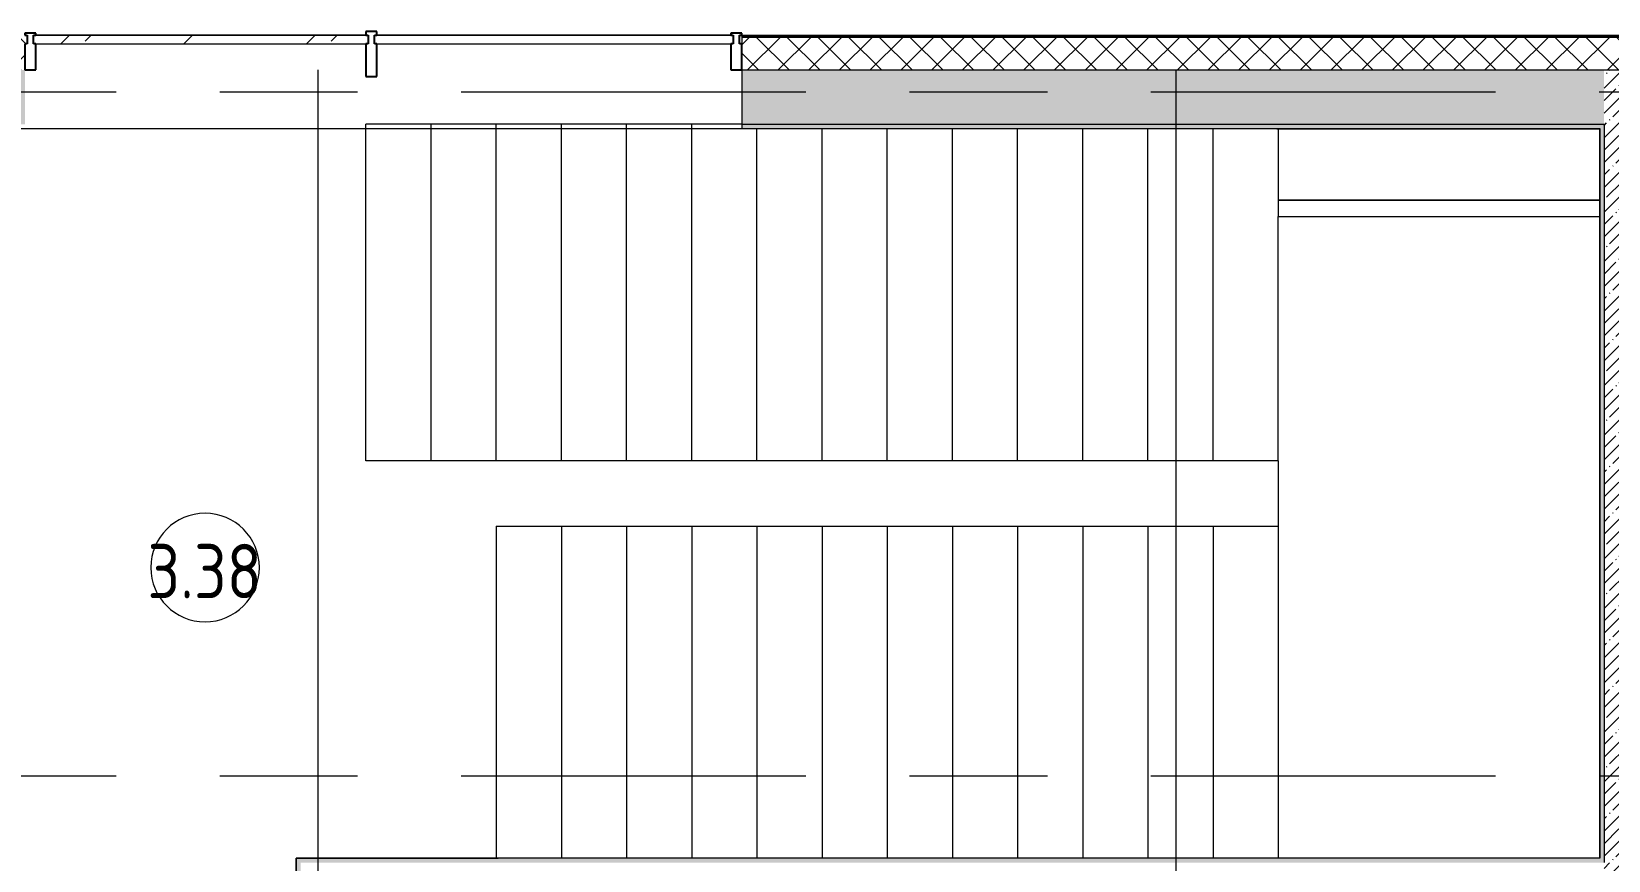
# Model space of a CAD drawing. Header units: millimetres. Extents: x 81382 to 274764, y -8553 to 29000.
# Drawn here: x 93341 to 100600, y 17760 to 21577 of the extents above; entities that cross this region are included whole.
import ezdxf

# ---------------------------------------------------------------- set-up
doc = ezdxf.new("R2010")
doc.units = ezdxf.units.MM
doc.linetypes.add('Осевая', pattern=[3175, 635, -476.25, 1587.5, -476.25])
for name, color, linetype, lineweight in [('A-AREA-IDEN', 7, 'Continuous', 9), ('A-GLAZ', 7, 'Continuous', 9), ('A-GLAZ-CWMG', 7, 'Continuous', 9), ('A-GLAZ-CWMG-1', 7, 'Continuous', 25), ('A-WALL', 7, 'Continuous', 9), ('I-WALL', 7, 'Continuous', 9), ('S-STRS-1', 7, 'Continuous', 9), ('Оси', 7, 'Continuous', 9), ('Оси-2', 7, 'Осевая', 9)]:
    doc.layers.add(name, color=color, linetype=linetype, lineweight=lineweight)
doc.layers.add('A-WALL-1', color=7, linetype='Continuous', lineweight=9, true_color=0x3c3c3c)
doc.layers.add('A-WALL-FNSH-1', color=7, linetype='Continuous', lineweight=9, true_color=0x3c3c3c)
doc.styles.add('GOST Common', font='GOST_Common.ttf', dxfattribs={"width": 0.9, "height": 250})
pattern_1 = [(45, (0, 0), (-57.024626, 57.024626), []), (45, (57.025, 0), (-57.024626, 57.024626), [100.806, -20.161, 3.353, -16.808])]
pattern_2 = [(0, (0, 0), (121.92, 30.48), [10.058, -81.382, 10.058, -81.382, -487.68]), (0, (0, 0), (121.92, 30.48), [-182.88, 10.058, -172.822, 10.058, -81.382, -213.36]), (0, (0, 0), (121.92, 30.48), [-457.2, 10.058, -50.902, 10.058, -142.342]), (120, (45.72, 15.24), (-87.356454, 90.345817), [10.058, -81.382, 10.058, -81.382, -487.68]), (120, (45.72, 15.24), (-87.356454, 90.345817), [-182.88, 10.058, -172.822, 10.058, -81.382, -213.36]), (120, (45.72, 15.24), (-87.356454, 90.345817), [-457.2, 10.058, -50.902, 10.058, -142.342]), (240, (60.96, 76.2), (-34.563546, -120.825817), [10.058, -81.382, 10.058, -81.382, -487.68]), (240, (60.96, 76.2), (-34.563546, -120.825817), [-182.88, 10.058, -172.822, 10.058, -81.382, -213.36]), (240, (60.96, 76.2), (-34.563546, -120.825817), [-457.2, 10.058, -50.902, 10.058, -142.342])]

# ---------------------------------------------------------------- blocks, each defined once
blk = doc.blocks.new('PNS_Панель прямоугольная - Нр_Стекло - 40мм-22855911-План размещения напольных электротехнических лючков и розеток 3 этажа в осях 23-33')
at = {"layer": 'A-GLAZ'}
h = blk.add_hatch(dxfattribs=at)
h.set_pattern_fill('FP_28', color=256, style=0, pattern_type=2)
h.set_pattern_definition([(45, (-94220, -21460), (-282.8427, 282.8427), [200, -600]), (45, (-94420, -21560), (-282.8427, 282.8427), [600, -200]), (45, (-94020, -21660), (-282.8427, 282.8427), [200, -600])])
h.paths.add_polyline_path([(760, -40), (770, -40), (770, 0), (-770, 0), (-770, -40), (606.2, -40)])
for p, q in [((-770, 0), (770, 0)), ((760, 0), (-760, 0)), ((-760, -40), (760, -40))]:
    blk.add_line(p, q, dxfattribs=at)
blk = doc.blocks.new('Прямоугольный импост - Импост структурный с накладкой - 170мм-22854936-План размещения напольных электротехнических лючков и розеток 3 этажа в осях 23-33')
at = {"layer": 'A-GLAZ-CWMG-1'}
for p, q in [((-50, 40), (-50, 160)), ((-50, 160), (0, 160)), ((0, 160), (0, 40)), ((-40, 40), (-50, 40)), ((-50, -10), (-50, 0)), ((-50, 0), (-40, 0)), ((-40, 0), (-40, 40)), ((-10, 40), (-10, 0)), ((0, 40), (-10, 40)), ((-10, 0), (0, 0)), ((0, 0), (0, -10)), ((0, -10), (-50, -10))]:
    blk.add_line(p, q, dxfattribs=at)
blk = doc.blocks.new('PNS_Панель прямоугольная1 - Нр_Стекло - 40мм-23689159-План размещения напольных электротехнических лючков и розеток 3 этажа в осях 23-33')
at = {"layer": 'A-GLAZ'}
for p, q in [((-825, 0), (825, 0)), ((815, 0), (-815, 0)), ((-815, -40), (815, -40))]:
    blk.add_line(p, q, dxfattribs=at)
blk = doc.blocks.new('Прямоугольный импост - Импост структурный с накладкой - 190мм-22854925-План размещения напольных электротехнических лючков и розеток 3 этажа в осях 23-33')
at = {"layer": 'A-GLAZ-CWMG-1'}
for p, q in [((-25, 40), (-25, 190)), ((-25, 190), (25, 190)), ((25, 190), (25, 40)), ((-15, 40), (-25, 40)), ((-25, -17), (-25, 0)), ((-25, 0), (-15, 0)), ((-15, 0), (-15, 40)), ((15, 40), (15, 0)), ((25, 40), (15, 40)), ((15, 0), (25, 0)), ((25, 0), (25, -17)), ((25, -17), (-25, -17))]:
    blk.add_line(p, q, dxfattribs=at)
blk = doc.blocks.new('Прямоугольный импост - Импост структурный с накладкой - 170мм-22854979-План размещения напольных электротехнических лючков и розеток 3 этажа в осях 23-33')
at = {"layer": 'A-GLAZ-CWMG-1'}
for p, q in [((0, 160), (-50, 160)), ((-50, 160), (-50, 40)), ((0, 40), (0, 160)), ((-50, 40), (-40, 40)), ((-40, 0), (-50, 0)), ((-50, 0), (-50, -10)), ((-40, 40), (-40, 0)), ((-10, 0), (-10, 40)), ((-10, 40), (0, 40)), ((0, 0), (-10, 0)), ((0, -10), (0, 0)), ((-50, -10), (0, -10))]:
    blk.add_line(p, q, dxfattribs=at)
blk = doc.blocks.new('Зашивка приборов отопления40 - Зашивка приборов отопления-33325598-План размещения напольных электротехнических лючков и розеток 3 этажа в осях 23-33')
at = {"layer": 'A-WALL'}
for p, q in [((126595, 120), (125115, 120)), ((126595, 45), (126595, 120)), ((126595, 45), (125115, 45)), ((125115, 45), (126595, 45)), ((126595, -285), (126595, 45))]:
    blk.add_line(p, q, dxfattribs=at)
blk = doc.blocks.new('Марка_Помещения - Номер-25198446-План размещения напольных электротехнических лючков и розеток 3 этажа в осях 23-33')
at = {"layer": 'A-AREA-IDEN'}
for start, end in [(360, 180), (180, 360)]:
    blk.add_arc((0, 0), 2.5, start, end, dxfattribs=at)

msp = doc.modelspace()

# ---------------------------------------------------------------- hatches: boundary and pattern name
at = {"layer": 'A-WALL'}
h = msp.add_hatch(dxfattribs=at)
h.set_pattern_fill('FP_1', color=256, style=0, pattern_type=2)
h.set_pattern_definition([(45, (0, 0), (-70.71068, 70.71068), []), (135, (0, 0), (-70.71068, -70.71068), [])])
h.paths.add_polyline_path([(125080, 21400), (125230, 21400), (125230, 21550), (120150.2, 21550), (120150.2, 21400), (124830, 21400)])
h.paths.add_polyline_path([(119250.2, 21400), (119250.2, 21550), (117900.4, 21550), (117900.4, 21400), (118893, 21400)])
h.paths.add_polyline_path([(116349.1, 21400), (117000.4, 21400), (117000.4, 21550), (116130.4, 21550), (116130.4, 21400)])
h.paths.add_polyline_path([(114700.4, 21400), (114700.4, 21550), (113550, 21550), (113550, 21400), (113805.2, 21400)])
h.paths.add_polyline_path([(111250, 21400), (111250, 21550), (109950.4, 21550), (109950.4, 21400), (111050, 21400)])
h.paths.add_polyline_path([(93310, 21400), (93310, 21550), (93290, 21550), (93290, 21400)])
h.paths.add_polyline_path([(109050.4, 21400), (109050.4, 21550), (107750.4, 21550), (107750.4, 21400), (108717.5, 21400)])
h.paths.add_polyline_path([(106850.4, 21400), (106850.4, 21550), (105550.2, 21550), (105550.2, 21400), (106173.6, 21400)])
h.paths.add_polyline_path([(104650.2, 21400), (104650.2, 21550), (103450, 21550), (103450, 21400), (103629.7, 21400)])
h.paths.add_polyline_path([(101150, 21400), (101150, 21550), (96610, 21550), (96610, 21400), (101085.9, 21400)])
at = {"layer": 'I-WALL'}
h = msp.add_hatch(dxfattribs=at)
h.set_pattern_fill('FP_4', color=256, style=0, pattern_type=2)
h.set_pattern_definition(pattern_1)
h.paths.add_polyline_path([(100580, 21150), (100580, 21400), (96610, 21400), (96610, 21150), (100449.9, 21150)])
h.paths.add_polyline_path([(93050, 21150), (93310, 21150), (93310, 21400), (93030, 21400), (93030, 21150)])
h = msp.add_hatch(dxfattribs=at)
h.set_pattern_fill('FP_4', color=256, style=0, pattern_type=2)
h.set_pattern_definition(pattern_1)
h.paths.add_polyline_path([(100580, 17530), (100800, 17530), (100800, 21400), (100580, 21400), (100580, 17750)])
h = msp.add_hatch(dxfattribs=at)
h.set_pattern_fill('FP_35', color=256, style=0, pattern_type=2)
h.set_pattern_definition(pattern_2)
h.paths.add_polyline_path([(100559, 21130), (100560, 21130), (100560, 21150), (96610, 21150), (96610, 21130), (100449.9, 21130)])
h = msp.add_hatch(dxfattribs=at)
h.set_pattern_fill('FP_35', color=256, style=0, pattern_type=2)
h.set_pattern_definition(pattern_2)
h.paths.add_polyline_path([(100560, 17750), (100580, 17750), (100580, 21150), (100560, 21150), (100560, 17770)])
h = msp.add_hatch(dxfattribs=at)
h.set_pattern_fill('FP_35', color=256, style=0, pattern_type=2)
h.set_pattern_definition(pattern_2)
h.paths.add_polyline_path([(94560, 13640), (94580, 13640), (94580, 17770), (94560, 17770), (94560, 13641)])
h = msp.add_hatch(dxfattribs=at)
h.set_pattern_fill('FP_35', color=256, style=0, pattern_type=2)
h.set_pattern_definition(pattern_2)
h.paths.add_polyline_path([(100560, 17750), (100560, 17770), (94580, 17770), (94580, 17750), (100449.9, 17750)])

# ---------------------------------------------------------------- linework, layer by layer
at = {"layer": 'A-WALL'}
for p, q in [((101150, 21553), (96610, 21553)), ((101150, 21550), (96610, 21550)), ((96610, 21400), (101150, 21400)), ((100559, 21129), (100559, 21130)), ((100560, 21130), (100560, 17770)), ((100580, 21150), (100580, 17750)), ((94560, 13640), (94560, 17770)), ((100560, 17771), (100559, 17771))]:
    msp.add_line(p, q, dxfattribs=at)
at = {"layer": 'A-WALL-1'}
for p, q in [((96610, 21550), (96610, 21130)), ((96610, 21150), (100580, 21150)), ((96610, 21130), (100560, 21130)), ((100560, 17770), (94559.5, 17770))]:
    msp.add_line(p, q, dxfattribs=at)
at = {"layer": 'A-WALL-FNSH-1'}
for p, q in [((101150, 21558), (96610, 21558)), ((96610, 21558), (96610, 21550)), ((96610, 21130), (96610, 21129)), ((99073.5, 21129), (100559, 21129)), ((100559, 21129), (100559, 17771)), ((94559.5, 17770), (94559, 17770)), ((94559.5, 17771), (94559.5, 17770)), ((100559, 17771), (95488, 17771))]:
    msp.add_line(p, q, dxfattribs=at)
at = {"layer": 'I-WALL'}
for p, q in [((99073.5, 21129), (93050, 21129)), ((93330, 21130), (96610, 21130)), ((93360, 21130), (93360, 21129)), ((94790.1, 21129), (94790.1, 21130)), ((94799.6, 21129), (94799.6, 21130)), ((94855.5, 21129), (94855.5, 21130)), ((98690, 21129), (98690, 21130)), ((99073.5, 21129), (99073.5, 21130)), ((94558, 13641), (94558, 17770.5)), ((94558, 17770.5), (94559, 17770.5)), ((94559, 17770.5), (94559, 13641)), ((94559.5, 17771), (95488, 17771))]:
    msp.add_line(p, q, dxfattribs=at)
at = {"layer": 'S-STRS-1'}
for p, q in [((94880, 19600), (94880, 21150)), ((95180, 21150), (94880, 21150)), ((95480, 21150), (95180, 21150)), ((95180, 19600), (95180, 21150)), ((95180, 19600), (95180, 21150)), ((95780, 21150), (95480, 21150)), ((95480, 19600), (95480, 21150)), ((95480, 19600), (95480, 21150)), ((96080, 21150), (95780, 21150)), ((95780, 19600), (95780, 21150)), ((95780, 19600), (95780, 21150)), ((96380, 21150), (96080, 21150)), ((96080, 19600), (96080, 21150)), ((96080, 19600), (96080, 21150)), ((96610, 21150), (96380, 21150)), ((96380, 19600), (96380, 21150)), ((96380, 19600), (96380, 21150)), ((96680, 19600), (96680, 21130)), ((96680, 19600), (96680, 21130)), ((96980, 19600), (96980, 21130)), ((96980, 19600), (96980, 21130)), ((97280, 19600), (97280, 21130)), ((97280, 19600), (97280, 21130)), ((97580, 19600), (97580, 21130)), ((97580, 19600), (97580, 21130)), ((97880, 19600), (97880, 21130)), ((97880, 19600), (97880, 21130)), ((98180, 19600), (98180, 21130)), ((98180, 19600), (98180, 21130)), ((98480, 19600), (98480, 21130)), ((98480, 19600), (98480, 21130)), ((98780, 19600), (98780, 21130)), ((98780, 19600), (98780, 21130)), ((99080, 19600), (99080, 20725)), ((99080, 19600), (99080, 20725)), ((95180, 19600), (94880, 19600)), ((95480, 19600), (95180, 19600)), ((95780, 19600), (95480, 19600)), ((96080, 19600), (95780, 19600)), ((96380, 19600), (96080, 19600)), ((96680, 19600), (96380, 19600)), ((96980, 19600), (96680, 19600)), ((97280, 19600), (96980, 19600)), ((97580, 19600), (97280, 19600)), ((97880, 19600), (97580, 19600)), ((98180, 19600), (97880, 19600)), ((98480, 19600), (98180, 19600)), ((98780, 19600), (98480, 19600)), ((99080, 19600), (98780, 19600)), ((99080, 19600), (99080, 19300)), ((95480, 19300), (95480, 17770)), ((95480, 19300), (95780, 19300)), ((95480, 19300), (95480, 17770)), ((95780, 19300), (96080, 19300)), ((95780, 19300), (95780, 17770)), ((95780, 19300), (95780, 17770)), ((96080, 19300), (96380, 19300)), ((96080, 19300), (96080, 17770)), ((96080, 19300), (96080, 17770)), ((96380, 19300), (96680, 19300)), ((96380, 19300), (96380, 17770)), ((96380, 19300), (96380, 17770)), ((96680, 19300), (96980, 19300)), ((96680, 19300), (96680, 17770)), ((96680, 19300), (96680, 17770)), ((96980, 19300), (97280, 19300)), ((96980, 19300), (96980, 17770)), ((96980, 19300), (96980, 17770)), ((97280, 19300), (97580, 19300)), ((97280, 19300), (97280, 17770)), ((97280, 19300), (97280, 17770)), ((97580, 19300), (97880, 19300)), ((97580, 19300), (97580, 17770)), ((97580, 19300), (97580, 17770)), ((97880, 19300), (98180, 19300)), ((97880, 19300), (97880, 17770)), ((97880, 19300), (97880, 17770)), ((98180, 19300), (98480, 19300)), ((98180, 19300), (98180, 17770)), ((98180, 19300), (98180, 17770)), ((98480, 19300), (98780, 19300)), ((98480, 19300), (98480, 17770)), ((98480, 19300), (98480, 17770)), ((98780, 19300), (99080, 19300)), ((98780, 19300), (98780, 17770)), ((98780, 19300), (98780, 17770)), ((99080, 19300), (99080, 17770)), ((99080, 19300), (99080, 17770))]:
    msp.add_line(p, q, dxfattribs=at)
at = {"layer": 'Оси'}
for p, q in [((94660, 18900), (94660, 21400)), ((98610, 18900), (98610, 21400))]:
    msp.add_line(p, q, dxfattribs=at)
at = {"layer": 'Оси-2'}
for p, q in [((84681.8, 21300), (122580, 21300)), ((94660, 593.7), (94660, 18900)), ((98610, 593.7), (98610, 18900)), ((84681.8, 18150), (122730, 18150))]:
    msp.add_line(p, q, dxfattribs=at)

# ---------------------------------------------------------------- block references
at = {"layer": 'A-AREA-IDEN', "xscale": 99.99999999999993, "yscale": 99.99999999999993, "zscale": 99.99999999999993}
msp.add_blockref('Марка_Помещения - Номер-25198446-План размещения напольных электротехнических лючков и розеток 3 этажа в осях 23-33', (94139.4, 19108.8), dxfattribs=at)
at = {"layer": 'A-GLAZ'}
for name, p in [('PNS_Панель прямоугольная - Нр_Стекло - 40мм-22855911-План размещения напольных электротехнических лючков и розеток 3 этажа в осях 23-33', (94120, 21560)), ('PNS_Панель прямоугольная1 - Нр_Стекло - 40мм-23689159-План размещения напольных электротехнических лючков и розеток 3 этажа в осях 23-33', (95745, 21560))]:
    msp.add_blockref(name, p, dxfattribs=at)
at = {"layer": 'A-GLAZ-CWMG', "rotation": 180}
msp.add_blockref('Прямоугольный импост - Импост структурный с накладкой - 170мм-22854979-План размещения напольных электротехнических лючков и розеток 3 этажа в осях 23-33', (93310, 21560), dxfattribs=at)
at = {"layer": 'A-GLAZ-CWMG', "extrusion": (0, 0, -1), "rotation": 180}
for name, p in [('Прямоугольный импост - Импост структурный с накладкой - 190мм-22854925-План размещения напольных электротехнических лючков и розеток 3 этажа в осях 23-33', (-94905, 21560)), ('Прямоугольный импост - Импост структурный с накладкой - 170мм-22854936-План размещения напольных электротехнических лючков и розеток 3 этажа в осях 23-33', (-96610, 21560))]:
    msp.add_blockref(name, p, dxfattribs=at)
at = {"layer": 'A-WALL', "rotation": 180}
msp.add_blockref('Зашивка приборов отопления40 - Зашивка приборов отопления-33325598-План размещения напольных электротехнических лючков и розеток 3 этажа в осях 23-33', (225675, 20845), dxfattribs=at)

# ---------------------------------------------------------------- texts
at = {"layer": 'A-AREA-IDEN', "insert": (93873.7, 19217.3), "char_height": 250, "width": 663.797, "attachment_point": 1, "style": 'GOST Common'}
msp.add_mtext('3.38', dxfattribs=at)

doc.saveas('drawing.dxf')
